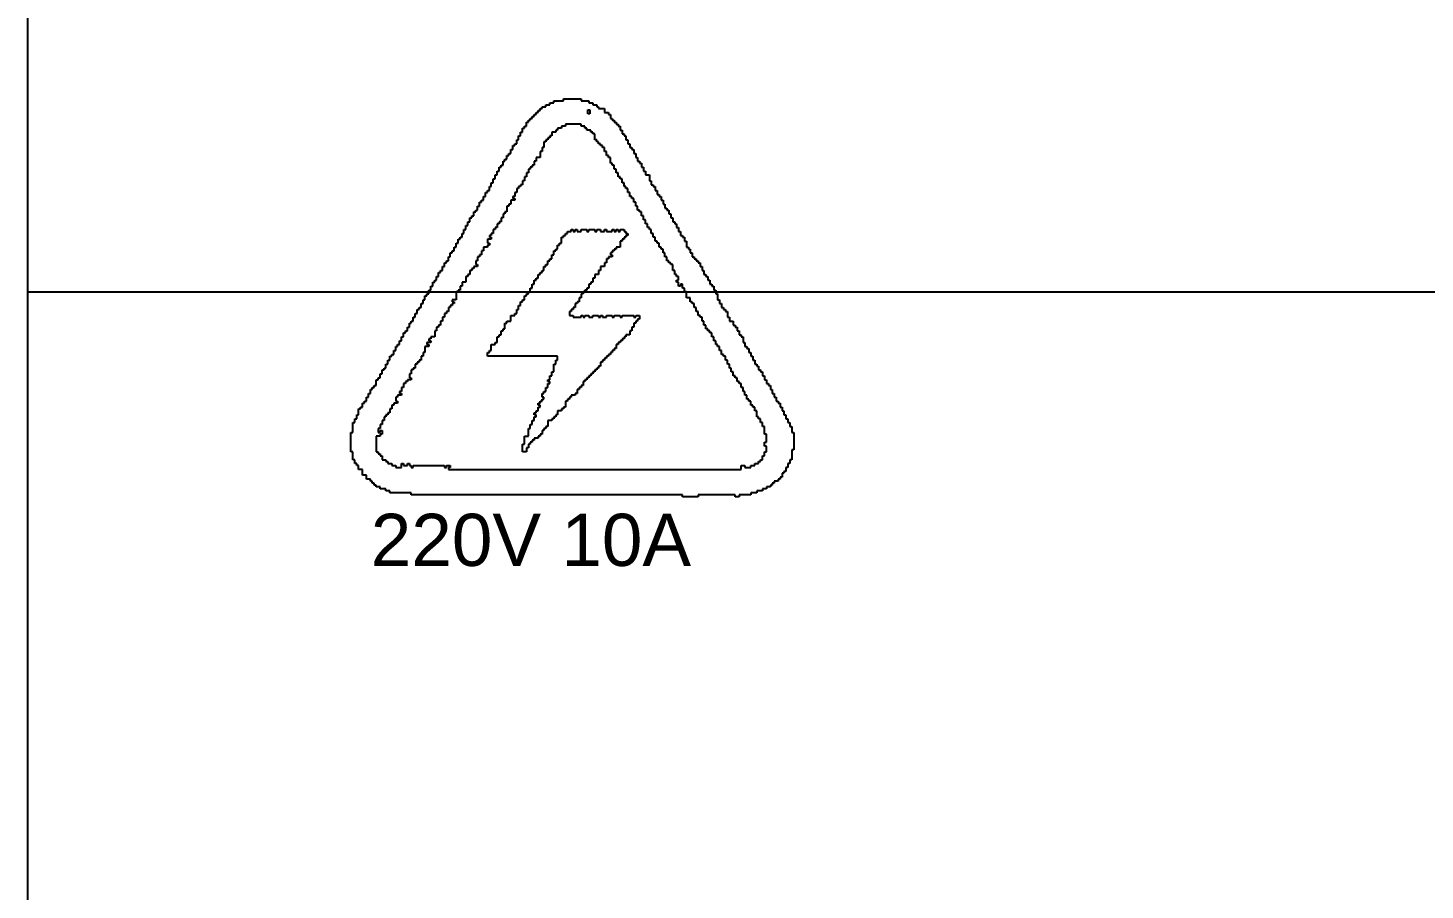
# Model space of a CAD drawing. Header units: millimetres. Extents: x -9 to 259, y -9 to 194.
# Drawn here: x -9.27 to 21.32, y 116.78 to 135.66 of the extents above; entities that cross this region are included whole.
import ezdxf

# ---------------------------------------------------------------- set-up
doc = ezdxf.new("R2010")
doc.units = ezdxf.units.MM
for name, color, linetype in [('BottomLayer', 5, 'Continuous'), ('TopLayer', 1, 'Continuous'), ('TopOverlay', 2, 'Continuous')]:
    doc.layers.add(name, color=color, linetype=linetype)
doc.styles.add('Arial', font='', dxfattribs={"height": 0.2})
doc.styles.get('Arial').set_extended_font_data('Arial')

msp = doc.modelspace()

# ---------------------------------------------------------------- linework, layer by layer
at = {"layer": 'BottomLayer'}
msp.add_line((-9.271, 62.236), (-9.271, 193.777), dxfattribs=at)
at = {"layer": 'TopLayer'}
for p, q in [((-9.271, 129.87), (-9.271, 193.751)), ((34.925, 129.87), (-9.271, 129.87))]:
    msp.add_line(p, q, dxfattribs=at)
at = {"layer": 'TopOverlay'}
for p, q in [((2.156, 133.98), (2.156, 134.023)), ((2.156, 134.023), (2.242, 134.023)), ((2.242, 134.023), (2.242, 134.065)), ((2.242, 134.065), (2.455, 134.065)), ((2.455, 134.065), (2.455, 134.108)), ((2.455, 134.108), (2.84, 134.108)), ((2.84, 134.108), (2.84, 134.065)), ((2.84, 134.065), (3.011, 134.065)), ((3.011, 134.065), (3.011, 134.023)), ((3.011, 134.023), (3.096, 134.023)), ((3.096, 134.023), (3.096, 133.98)), ((1.729, 133.638), (1.729, 133.681)), ((1.729, 133.681), (1.772, 133.681)), ((1.772, 133.681), (1.772, 133.724)), ((1.772, 133.724), (1.814, 133.724)), ((1.814, 133.724), (1.814, 133.766)), ((1.814, 133.766), (1.857, 133.766)), ((1.857, 133.766), (1.857, 133.809)), ((1.857, 133.809), (1.9, 133.809)), ((1.9, 133.809), (1.9, 133.852)), ((1.9, 133.852), (1.943, 133.852)), ((1.943, 133.852), (1.943, 133.895)), ((1.943, 133.895), (1.985, 133.895)), ((1.985, 133.895), (1.985, 133.937)), ((1.985, 133.937), (2.071, 133.937)), ((2.071, 133.937), (2.071, 133.98)), ((2.071, 133.98), (2.156, 133.98)), ((2.989, 133.783), (2.989, 133.868)), ((2.989, 133.868), (3.031, 133.868)), ((3.031, 133.783), (2.989, 133.783)), ((3.031, 133.868), (3.031, 133.826)), ((3.031, 133.826), (3.031, 133.783)), ((3.096, 133.98), (3.182, 133.98)), ((3.182, 133.98), (3.182, 133.937)), ((3.182, 133.937), (3.224, 133.937)), ((3.224, 133.937), (3.224, 133.895)), ((3.224, 133.895), (3.352, 133.895)), ((3.352, 133.895), (3.352, 133.809)), ((3.352, 133.809), (3.438, 133.809)), ((3.438, 133.809), (3.438, 133.766)), ((3.438, 133.766), (3.481, 133.766)), ((3.481, 133.766), (3.481, 133.681)), ((3.481, 133.681), (3.523, 133.681)), ((3.523, 133.681), (3.523, 133.638)), ((1.515, 133.296), (1.515, 133.382)), ((1.515, 133.382), (1.558, 133.382)), ((1.558, 133.382), (1.558, 133.467)), ((1.558, 133.467), (1.601, 133.467)), ((1.601, 133.467), (1.601, 133.51)), ((1.601, 133.51), (1.644, 133.51)), ((1.644, 133.51), (1.644, 133.595)), ((1.644, 133.595), (1.686, 133.595)), ((1.686, 133.595), (1.686, 133.638)), ((1.686, 133.638), (1.729, 133.638)), ((2.284, 133.382), (2.199, 133.382)), ((2.199, 133.382), (2.199, 133.296)), ((2.327, 133.425), (2.284, 133.425)), ((2.284, 133.425), (2.284, 133.382)), ((2.413, 133.467), (2.327, 133.467)), ((2.327, 133.467), (2.327, 133.425)), ((2.498, 133.51), (2.413, 133.51)), ((2.413, 133.51), (2.413, 133.467)), ((2.84, 133.553), (2.498, 133.553)), ((2.498, 133.553), (2.498, 133.51)), ((2.84, 133.51), (2.84, 133.553)), ((2.925, 133.51), (2.84, 133.51)), ((2.925, 133.467), (2.925, 133.51)), ((2.968, 133.467), (2.925, 133.467)), ((2.968, 133.425), (2.968, 133.467)), ((3.053, 133.425), (2.968, 133.425)), ((3.053, 133.382), (3.053, 133.425)), ((3.096, 133.382), (3.053, 133.382)), ((3.096, 133.339), (3.096, 133.382)), ((3.523, 133.638), (3.566, 133.638)), ((3.566, 133.638), (3.566, 133.595)), ((3.566, 133.595), (3.609, 133.595)), ((3.609, 133.595), (3.609, 133.553)), ((3.609, 133.553), (3.652, 133.553)), ((3.652, 133.553), (3.652, 133.51)), ((3.652, 133.51), (3.694, 133.51)), ((3.694, 133.51), (3.694, 133.425)), ((3.694, 133.425), (3.737, 133.425)), ((3.737, 133.425), (3.737, 133.339)), ((1.344, 132.997), (1.344, 133.083)), ((1.344, 133.083), (1.387, 133.083)), ((1.387, 133.083), (1.387, 133.126)), ((1.387, 133.126), (1.43, 133.126)), ((1.43, 133.126), (1.43, 133.211)), ((1.43, 133.211), (1.473, 133.211)), ((1.473, 133.211), (1.473, 133.296)), ((1.473, 133.296), (1.515, 133.296)), ((2.071, 133.168), (2.028, 133.168)), ((2.028, 133.168), (2.028, 133.04)), ((2.114, 133.211), (2.071, 133.211)), ((2.071, 133.211), (2.071, 133.168)), ((2.156, 133.254), (2.114, 133.254)), ((2.114, 133.254), (2.114, 133.211)), ((2.199, 133.296), (2.156, 133.296)), ((2.156, 133.296), (2.156, 133.254)), ((3.139, 133.339), (3.096, 133.339)), ((3.139, 133.211), (3.139, 133.339)), ((3.182, 133.211), (3.139, 133.211)), ((3.182, 133.168), (3.182, 133.211)), ((3.224, 133.168), (3.182, 133.168)), ((3.224, 133.126), (3.224, 133.168)), ((3.267, 133.126), (3.224, 133.126)), ((3.267, 133.083), (3.267, 133.126)), ((3.31, 133.083), (3.267, 133.083)), ((3.31, 133.04), (3.31, 133.083)), ((3.737, 133.339), (3.78, 133.339)), ((3.78, 133.339), (3.78, 133.296)), ((3.78, 133.296), (3.822, 133.296)), ((3.822, 133.296), (3.822, 133.211)), ((3.822, 133.211), (3.865, 133.211)), ((3.865, 133.211), (3.865, 133.126)), ((3.865, 133.126), (3.908, 133.126)), ((3.908, 133.126), (3.908, 133.04)), ((1.174, 132.741), (1.174, 132.784)), ((1.174, 132.784), (1.216, 132.784)), ((1.216, 132.784), (1.216, 132.869)), ((1.216, 132.869), (1.259, 132.869)), ((1.259, 132.869), (1.259, 132.912)), ((1.259, 132.912), (1.302, 132.912)), ((1.302, 132.912), (1.302, 132.997)), ((1.302, 132.997), (1.344, 132.997)), ((1.943, 132.826), (1.857, 132.826)), ((1.857, 132.826), (1.857, 132.741)), ((1.985, 132.955), (1.943, 132.955)), ((1.943, 132.955), (1.943, 132.826)), ((2.028, 133.04), (1.985, 133.04)), ((1.985, 133.04), (1.985, 132.955)), ((3.352, 133.04), (3.31, 133.04)), ((3.352, 132.955), (3.352, 133.04)), ((3.395, 132.955), (3.352, 132.955)), ((3.395, 132.869), (3.395, 132.955)), ((3.438, 132.869), (3.395, 132.869)), ((3.438, 132.826), (3.438, 132.869)), ((3.481, 132.826), (3.438, 132.826)), ((3.481, 132.698), (3.481, 132.826)), ((3.908, 133.04), (3.951, 133.04)), ((3.951, 133.04), (3.951, 132.997)), ((3.951, 132.997), (3.993, 132.997)), ((3.993, 132.997), (3.993, 132.912)), ((3.993, 132.912), (4.036, 132.912)), ((4.036, 132.912), (4.036, 132.826)), ((4.036, 132.826), (4.079, 132.826)), ((4.079, 132.826), (4.079, 132.741)), ((1.003, 132.442), (1.003, 132.527)), ((1.003, 132.527), (1.045, 132.527)), ((1.045, 132.527), (1.045, 132.613)), ((1.045, 132.613), (1.088, 132.613)), ((1.088, 132.613), (1.088, 132.656)), ((1.088, 132.656), (1.131, 132.656)), ((1.131, 132.656), (1.131, 132.741)), ((1.131, 132.741), (1.174, 132.741)), ((1.686, 132.485), (1.644, 132.485)), ((1.644, 132.485), (1.644, 132.399)), ((1.729, 132.57), (1.686, 132.57)), ((1.686, 132.57), (1.686, 132.485)), ((1.772, 132.613), (1.729, 132.613)), ((1.729, 132.613), (1.729, 132.57)), ((1.814, 132.656), (1.772, 132.656)), ((1.772, 132.656), (1.772, 132.613)), ((1.857, 132.741), (1.814, 132.741)), ((1.814, 132.741), (1.814, 132.656)), ((3.523, 132.698), (3.481, 132.698)), ((3.523, 132.656), (3.523, 132.698)), ((3.566, 132.656), (3.523, 132.656)), ((3.566, 132.57), (3.566, 132.656)), ((3.609, 132.57), (3.566, 132.57)), ((3.609, 132.485), (3.609, 132.57)), ((3.652, 132.485), (3.609, 132.485)), ((3.652, 132.399), (3.652, 132.485)), ((4.079, 132.741), (4.121, 132.741)), ((4.121, 132.741), (4.121, 132.698)), ((4.121, 132.698), (4.164, 132.698)), ((4.164, 132.698), (4.164, 132.613)), ((4.164, 132.613), (4.207, 132.613)), ((4.207, 132.613), (4.207, 132.527)), ((4.207, 132.527), (4.25, 132.527)), ((4.25, 132.527), (4.25, 132.442)), ((0.832, 132.1), (0.832, 132.186)), ((0.832, 132.186), (0.875, 132.186)), ((0.875, 132.186), (0.875, 132.271)), ((0.875, 132.271), (0.917, 132.271)), ((0.917, 132.271), (0.917, 132.357)), ((0.917, 132.357), (0.96, 132.357)), ((0.96, 132.357), (0.96, 132.442)), ((0.96, 132.442), (1.003, 132.442)), ((1.515, 132.186), (1.473, 132.186)), ((1.473, 132.186), (1.473, 132.143)), ((1.558, 132.228), (1.515, 132.228)), ((1.515, 132.228), (1.515, 132.186)), ((1.601, 132.314), (1.558, 132.314)), ((1.558, 132.314), (1.558, 132.228)), ((1.644, 132.399), (1.601, 132.399)), ((1.601, 132.399), (1.601, 132.314)), ((3.694, 132.399), (3.652, 132.399)), ((3.694, 132.357), (3.694, 132.399)), ((3.737, 132.357), (3.694, 132.357)), ((3.737, 132.271), (3.737, 132.357)), ((3.78, 132.271), (3.737, 132.271)), ((3.78, 132.186), (3.78, 132.271)), ((3.822, 132.186), (3.78, 132.186)), ((3.822, 132.143), (3.822, 132.186)), ((4.25, 132.442), (4.335, 132.442)), ((4.335, 132.442), (4.335, 132.314)), ((4.335, 132.314), (4.378, 132.314)), ((4.378, 132.314), (4.378, 132.228)), ((4.378, 132.228), (4.421, 132.228)), ((4.421, 132.228), (4.421, 132.186)), ((4.421, 132.186), (4.463, 132.186)), ((4.463, 132.186), (4.463, 132.1)), ((0.661, 131.844), (0.661, 131.887)), ((0.661, 131.887), (0.704, 131.887)), ((0.704, 131.887), (0.704, 131.972)), ((0.704, 131.972), (0.746, 131.972)), ((0.746, 131.972), (0.746, 132.057)), ((0.746, 132.057), (0.789, 132.057)), ((0.789, 132.057), (0.789, 132.1)), ((0.789, 132.1), (0.832, 132.1)), ((1.387, 131.887), (1.302, 131.887)), ((1.302, 131.887), (1.302, 131.801)), ((1.387, 131.972), (1.344, 131.972)), ((1.344, 131.972), (1.344, 131.929)), ((1.344, 131.929), (1.387, 131.929)), ((1.43, 132.057), (1.387, 132.057)), ((1.387, 132.057), (1.387, 131.972)), ((1.387, 131.929), (1.387, 131.887)), ((1.473, 132.143), (1.43, 132.143)), ((1.43, 132.143), (1.43, 132.057)), ((3.865, 132.143), (3.822, 132.143)), ((3.865, 132.057), (3.865, 132.143)), ((3.908, 132.057), (3.865, 132.057)), ((3.908, 131.972), (3.908, 132.057)), ((3.951, 131.972), (3.908, 131.972)), ((3.951, 131.929), (3.951, 131.972)), ((3.993, 131.929), (3.951, 131.929)), ((3.993, 131.844), (3.993, 131.929)), ((4.463, 132.1), (4.506, 132.1)), ((4.506, 132.1), (4.506, 132.015)), ((4.506, 132.015), (4.549, 132.015)), ((4.549, 132.015), (4.549, 131.972)), ((4.549, 131.972), (4.591, 131.972)), ((4.591, 131.972), (4.591, 131.887)), ((4.591, 131.887), (4.634, 131.887)), ((4.634, 131.887), (4.634, 131.801)), ((0.447, 131.502), (0.447, 131.545)), ((0.447, 131.545), (0.49, 131.545)), ((0.49, 131.545), (0.49, 131.63)), ((0.49, 131.63), (0.533, 131.63)), ((0.533, 131.63), (0.533, 131.673)), ((0.533, 131.673), (0.575, 131.673)), ((0.575, 131.673), (0.575, 131.758)), ((0.575, 131.758), (0.618, 131.758)), ((0.618, 131.758), (0.618, 131.844)), ((0.618, 131.844), (0.661, 131.844)), ((1.174, 131.588), (1.131, 131.588)), ((1.131, 131.588), (1.131, 131.502)), ((1.216, 131.63), (1.174, 131.63)), ((1.174, 131.63), (1.174, 131.588)), ((1.259, 131.758), (1.216, 131.758)), ((1.216, 131.758), (1.216, 131.63)), ((1.302, 131.801), (1.259, 131.801)), ((1.259, 131.801), (1.259, 131.758)), ((4.036, 131.844), (3.993, 131.844)), ((4.036, 131.758), (4.036, 131.844)), ((4.079, 131.758), (4.036, 131.758)), ((4.079, 131.673), (4.079, 131.758)), ((4.121, 131.673), (4.079, 131.673)), ((4.121, 131.63), (4.121, 131.673)), ((4.164, 131.63), (4.121, 131.63)), ((4.164, 131.545), (4.164, 131.63)), ((4.207, 131.545), (4.164, 131.545)), ((4.207, 131.459), (4.207, 131.545)), ((4.634, 131.801), (4.677, 131.801)), ((4.677, 131.801), (4.677, 131.716)), ((4.677, 131.716), (4.72, 131.716)), ((4.72, 131.716), (4.72, 131.673)), ((4.72, 131.673), (4.762, 131.673)), ((4.762, 131.673), (4.762, 131.588)), ((4.762, 131.588), (4.805, 131.588)), ((4.805, 131.588), (4.805, 131.502)), ((0.276, 131.16), (0.276, 131.246)), ((0.276, 131.246), (0.319, 131.246)), ((0.319, 131.246), (0.319, 131.331)), ((0.319, 131.331), (0.362, 131.331)), ((0.362, 131.331), (0.362, 131.417)), ((0.362, 131.417), (0.405, 131.417)), ((0.405, 131.417), (0.405, 131.502)), ((0.405, 131.502), (0.447, 131.502)), ((0.96, 131.246), (0.917, 131.246)), ((0.917, 131.246), (0.917, 131.16)), ((1.003, 131.288), (0.96, 131.288)), ((0.96, 131.288), (0.96, 131.246)), ((1.045, 131.374), (1.003, 131.374)), ((1.003, 131.374), (1.003, 131.288)), ((1.088, 131.417), (1.045, 131.417)), ((1.045, 131.417), (1.045, 131.374)), ((1.131, 131.502), (1.088, 131.502)), ((1.088, 131.502), (1.088, 131.417)), ((2.626, 131.203), (2.626, 131.246)), ((2.626, 131.246), (2.669, 131.246)), ((2.669, 131.246), (2.669, 131.203)), ((2.712, 131.203), (2.712, 131.246)), ((2.712, 131.246), (2.754, 131.246)), ((2.754, 131.246), (2.754, 131.203)), ((2.84, 131.203), (2.84, 131.246)), ((2.84, 131.246), (2.968, 131.246)), ((2.968, 131.246), (2.968, 131.203)), ((3.011, 131.203), (3.011, 131.246)), ((3.011, 131.246), (3.139, 131.246)), ((3.139, 131.246), (3.139, 131.203)), ((3.182, 131.203), (3.182, 131.246)), ((3.182, 131.246), (3.267, 131.246)), ((3.267, 131.246), (3.267, 131.203)), ((3.352, 131.203), (3.352, 131.246)), ((3.352, 131.246), (3.395, 131.246)), ((3.395, 131.246), (3.395, 131.203)), ((3.523, 131.203), (3.523, 131.246)), ((3.523, 131.246), (3.566, 131.246)), ((3.566, 131.246), (3.566, 131.203)), ((3.609, 131.203), (3.609, 131.246)), ((3.609, 131.246), (3.652, 131.246)), ((3.652, 131.246), (3.652, 131.203)), ((3.694, 131.203), (3.694, 131.246)), ((3.694, 131.246), (3.78, 131.246)), ((3.78, 131.246), (3.78, 131.203)), ((4.25, 131.459), (4.207, 131.459)), ((4.25, 131.374), (4.25, 131.459)), ((4.292, 131.374), (4.25, 131.374)), ((4.292, 131.288), (4.292, 131.374)), ((4.335, 131.288), (4.292, 131.288)), ((4.335, 131.246), (4.335, 131.288)), ((4.378, 131.246), (4.335, 131.246)), ((4.378, 131.16), (4.378, 131.246)), ((4.805, 131.502), (4.848, 131.502)), ((4.848, 131.502), (4.848, 131.417)), ((4.848, 131.417), (4.891, 131.417)), ((4.891, 131.417), (4.891, 131.374)), ((4.891, 131.374), (4.933, 131.374)), ((4.933, 131.374), (4.933, 131.288)), ((4.933, 131.288), (4.976, 131.288)), ((4.976, 131.288), (4.976, 131.203)), ((0.106, 130.861), (0.106, 130.947)), ((0.106, 130.947), (0.148, 130.947)), ((0.148, 130.947), (0.148, 131.032)), ((0.148, 131.032), (0.191, 131.032)), ((0.191, 131.032), (0.191, 131.075)), ((0.191, 131.075), (0.234, 131.075)), ((0.234, 131.075), (0.234, 131.16)), ((0.234, 131.16), (0.276, 131.16)), ((0.875, 131.032), (0.789, 131.032)), ((0.789, 131.032), (0.789, 130.947)), ((0.789, 130.947), (0.832, 130.947)), ((0.875, 131.118), (0.832, 131.118)), ((0.832, 131.118), (0.832, 131.075)), ((0.832, 131.075), (0.875, 131.075)), ((0.832, 130.947), (0.832, 130.904)), ((0.917, 131.16), (0.875, 131.16)), ((0.875, 131.16), (0.875, 131.118)), ((0.875, 131.075), (0.875, 131.032)), ((2.37, 130.904), (2.37, 130.947)), ((2.37, 130.947), (2.413, 130.947)), ((2.413, 130.947), (2.413, 131.075)), ((2.413, 131.075), (2.455, 131.075)), ((2.455, 131.075), (2.455, 131.118)), ((2.455, 131.118), (2.498, 131.118)), ((2.498, 131.118), (2.498, 131.16)), ((2.498, 131.16), (2.541, 131.16)), ((2.541, 131.16), (2.541, 131.203)), ((2.541, 131.203), (2.626, 131.203)), ((2.669, 131.203), (2.712, 131.203)), ((2.754, 131.203), (2.84, 131.203)), ((2.968, 131.203), (3.011, 131.203)), ((3.139, 131.203), (3.182, 131.203)), ((3.267, 131.203), (3.352, 131.203)), ((3.395, 131.203), (3.523, 131.203)), ((3.566, 131.203), (3.609, 131.203)), ((3.652, 131.203), (3.694, 131.203)), ((3.737, 130.989), (3.694, 130.989)), ((3.694, 130.989), (3.694, 130.861)), ((3.78, 131.032), (3.737, 131.032)), ((3.737, 131.032), (3.737, 130.989)), ((3.78, 131.203), (3.822, 131.203)), ((3.822, 131.075), (3.78, 131.075)), ((3.78, 131.075), (3.78, 131.032)), ((3.822, 131.203), (3.822, 131.16)), ((3.822, 131.16), (3.865, 131.16)), ((3.865, 131.118), (3.822, 131.118)), ((3.822, 131.118), (3.822, 131.075)), ((3.865, 131.16), (3.865, 131.118)), ((4.421, 131.16), (4.378, 131.16)), ((4.421, 131.075), (4.421, 131.16)), ((4.463, 131.075), (4.421, 131.075)), ((4.463, 130.989), (4.463, 131.075)), ((4.506, 130.989), (4.463, 130.989)), ((4.506, 130.947), (4.506, 130.989)), ((4.549, 130.947), (4.506, 130.947)), ((4.549, 130.861), (4.549, 130.947)), ((4.976, 131.203), (5.019, 131.203)), ((5.019, 131.203), (5.019, 131.118)), ((5.019, 131.118), (5.061, 131.118)), ((5.061, 131.118), (5.061, 131.075)), ((5.061, 131.075), (5.104, 131.075)), ((5.104, 131.075), (5.104, 130.989)), ((5.104, 130.989), (5.147, 130.989)), ((5.147, 130.989), (5.147, 130.861)), ((-0.065, 130.562), (-0.065, 130.648)), ((-0.065, 130.648), (-0.023, 130.648)), ((-0.023, 130.648), (-0.023, 130.733)), ((-0.023, 130.733), (0.02, 130.733)), ((0.02, 130.733), (0.02, 130.776)), ((0.02, 130.776), (0.063, 130.776)), ((0.063, 130.818), (0.063, 130.861)), ((0.063, 130.861), (0.106, 130.861)), ((0.063, 130.776), (0.063, 130.818)), ((0.618, 130.648), (0.575, 130.648)), ((0.575, 130.648), (0.575, 130.562)), ((0.661, 130.69), (0.618, 130.69)), ((0.618, 130.69), (0.618, 130.648)), ((0.704, 130.776), (0.661, 130.776)), ((0.661, 130.776), (0.661, 130.69)), ((0.789, 130.861), (0.704, 130.861)), ((0.704, 130.861), (0.704, 130.776)), ((0.832, 130.904), (0.789, 130.904)), ((0.789, 130.904), (0.789, 130.861)), ((2.199, 130.605), (2.199, 130.69)), ((2.199, 130.69), (2.242, 130.69)), ((2.242, 130.69), (2.242, 130.776)), ((2.242, 130.776), (2.284, 130.776)), ((2.284, 130.776), (2.284, 130.818)), ((2.284, 130.818), (2.327, 130.818)), ((2.327, 130.818), (2.327, 130.904)), ((2.327, 130.904), (2.37, 130.904)), ((3.523, 130.648), (3.438, 130.648)), ((3.438, 130.648), (3.438, 130.605)), ((3.523, 130.733), (3.481, 130.733)), ((3.481, 130.733), (3.481, 130.69)), ((3.481, 130.69), (3.523, 130.69)), ((3.566, 130.776), (3.523, 130.776)), ((3.523, 130.776), (3.523, 130.733)), ((3.523, 130.69), (3.523, 130.648)), ((3.609, 130.818), (3.566, 130.818)), ((3.566, 130.818), (3.566, 130.776)), ((3.694, 130.861), (3.609, 130.861)), ((3.609, 130.861), (3.609, 130.818)), ((4.591, 130.861), (4.549, 130.861)), ((4.591, 130.818), (4.591, 130.861)), ((4.634, 130.818), (4.591, 130.818)), ((4.634, 130.733), (4.634, 130.818)), ((4.677, 130.733), (4.634, 130.733)), ((4.677, 130.648), (4.677, 130.733)), ((4.72, 130.648), (4.677, 130.648)), ((4.72, 130.562), (4.72, 130.648)), ((5.147, 130.861), (5.19, 130.861)), ((5.19, 130.861), (5.19, 130.818)), ((5.19, 130.818), (5.232, 130.818)), ((5.232, 130.818), (5.232, 130.733)), ((5.232, 130.733), (5.275, 130.733)), ((5.275, 130.733), (5.275, 130.648)), ((5.275, 130.648), (5.318, 130.648)), ((5.318, 130.648), (5.318, 130.605)), ((-0.236, 130.306), (-0.236, 130.349)), ((-0.236, 130.349), (-0.194, 130.349)), ((-0.194, 130.349), (-0.194, 130.434)), ((-0.194, 130.434), (-0.151, 130.434)), ((-0.151, 130.434), (-0.151, 130.519)), ((-0.151, 130.519), (-0.108, 130.519)), ((-0.108, 130.519), (-0.108, 130.562)), ((-0.108, 130.562), (-0.065, 130.562)), ((0.447, 130.349), (0.405, 130.349)), ((0.405, 130.349), (0.405, 130.263)), ((0.49, 130.391), (0.447, 130.391)), ((0.447, 130.391), (0.447, 130.349)), ((0.575, 130.434), (0.49, 130.434)), ((0.49, 130.434), (0.49, 130.391)), ((0.575, 130.562), (0.533, 130.562)), ((0.533, 130.562), (0.533, 130.477)), ((0.533, 130.477), (0.575, 130.477)), ((0.575, 130.477), (0.575, 130.434)), ((1.985, 130.306), (1.985, 130.349)), ((1.985, 130.349), (2.028, 130.349)), ((2.028, 130.349), (2.028, 130.434)), ((2.028, 130.434), (2.071, 130.434)), ((2.071, 130.434), (2.071, 130.477)), ((2.071, 130.477), (2.114, 130.477)), ((2.114, 130.477), (2.114, 130.562)), ((2.114, 130.562), (2.156, 130.562)), ((2.156, 130.562), (2.156, 130.605)), ((2.156, 130.605), (2.199, 130.605)), ((3.267, 130.349), (3.224, 130.349)), ((3.224, 130.349), (3.224, 130.263)), ((3.352, 130.434), (3.267, 130.434)), ((3.267, 130.434), (3.267, 130.349)), ((3.395, 130.519), (3.352, 130.519)), ((3.352, 130.519), (3.352, 130.434)), ((3.438, 130.605), (3.395, 130.605)), ((3.395, 130.605), (3.395, 130.519)), ((4.762, 130.562), (4.72, 130.562)), ((4.762, 130.519), (4.762, 130.562)), ((4.805, 130.519), (4.762, 130.519)), ((4.805, 130.477), (4.805, 130.519)), ((4.848, 130.477), (4.805, 130.477)), ((4.848, 130.349), (4.848, 130.477)), ((4.891, 130.349), (4.848, 130.349)), ((4.891, 130.263), (4.891, 130.349)), ((5.318, 130.605), (5.36, 130.605)), ((5.36, 130.605), (5.36, 130.562)), ((5.36, 130.562), (5.403, 130.562)), ((5.403, 130.562), (5.403, 130.519)), ((5.403, 130.519), (5.446, 130.519)), ((5.446, 130.519), (5.446, 130.434)), ((5.446, 130.434), (5.489, 130.434)), ((5.489, 130.434), (5.489, 130.349)), ((5.489, 130.349), (5.531, 130.349)), ((5.531, 130.349), (5.531, 130.263)), ((-0.407, 130.007), (-0.407, 130.092)), ((-0.407, 130.092), (-0.364, 130.092)), ((-0.364, 130.092), (-0.364, 130.135)), ((-0.364, 130.135), (-0.322, 130.135)), ((-0.322, 130.135), (-0.322, 130.22)), ((-0.322, 130.22), (-0.279, 130.22)), ((-0.279, 130.22), (-0.279, 130.306)), ((-0.279, 130.306), (-0.236, 130.306)), ((0.319, 130.092), (0.234, 130.092)), ((0.234, 130.092), (0.234, 130.007)), ((0.362, 130.22), (0.319, 130.22)), ((0.319, 130.22), (0.319, 130.092)), ((0.405, 130.263), (0.362, 130.263)), ((0.362, 130.263), (0.362, 130.22)), ((1.772, 129.964), (1.772, 130.049)), ((1.772, 130.049), (1.814, 130.049)), ((1.814, 130.049), (1.814, 130.135)), ((1.814, 130.135), (1.857, 130.135)), ((1.857, 130.135), (1.857, 130.178)), ((1.857, 130.178), (1.9, 130.178)), ((1.9, 130.178), (1.9, 130.263)), ((1.9, 130.263), (1.943, 130.263)), ((1.943, 130.263), (1.943, 130.306)), ((1.943, 130.306), (1.985, 130.306)), ((3.053, 130.049), (3.011, 130.049)), ((3.011, 130.049), (3.011, 129.964)), ((3.096, 130.092), (3.053, 130.092)), ((3.053, 130.092), (3.053, 130.049)), ((3.139, 130.178), (3.096, 130.178)), ((3.096, 130.178), (3.096, 130.092)), ((3.224, 130.263), (3.139, 130.263)), ((3.139, 130.263), (3.139, 130.178)), ((4.933, 130.263), (4.891, 130.263)), ((4.933, 130.22), (4.933, 130.263)), ((4.976, 130.22), (4.933, 130.22)), ((4.933, 130.092), (4.933, 130.135)), ((4.933, 130.135), (4.976, 130.135)), ((4.976, 130.092), (4.933, 130.092)), ((4.976, 130.135), (4.976, 130.22)), ((4.976, 130.007), (4.976, 130.092)), ((5.061, 130.049), (5.019, 130.049)), ((5.019, 130.049), (5.019, 130.007)), ((5.061, 129.964), (5.061, 130.049)), ((5.531, 130.263), (5.574, 130.263)), ((5.574, 130.263), (5.574, 130.22)), ((5.574, 130.22), (5.617, 130.22)), ((5.617, 130.22), (5.617, 130.135)), ((5.617, 130.135), (5.66, 130.135)), ((5.66, 130.135), (5.66, 130.049)), ((5.66, 130.049), (5.702, 130.049)), ((5.702, 130.049), (5.702, 130.007)), ((-0.621, 129.622), (-0.621, 129.708)), ((-0.621, 129.708), (-0.578, 129.708)), ((-0.578, 129.708), (-0.578, 129.793)), ((-0.578, 129.793), (-0.535, 129.793)), ((-0.535, 129.793), (-0.535, 129.836)), ((-0.535, 129.836), (-0.493, 129.836)), ((-0.493, 129.836), (-0.493, 129.921)), ((-0.493, 129.921), (-0.45, 129.921)), ((-0.45, 129.921), (-0.45, 130.007)), ((-0.45, 130.007), (-0.407, 130.007)), ((0.106, 129.708), (0.02, 129.708)), ((0.02, 129.708), (0.02, 129.665)), ((0.148, 129.879), (0.106, 129.879)), ((0.106, 129.879), (0.106, 129.708)), ((0.191, 129.921), (0.148, 129.921)), ((0.148, 129.921), (0.148, 129.879)), ((0.234, 130.007), (0.191, 130.007)), ((0.191, 130.007), (0.191, 129.921)), ((1.558, 129.665), (1.558, 129.708)), ((1.558, 129.708), (1.601, 129.708)), ((1.601, 129.708), (1.601, 129.793)), ((1.601, 129.793), (1.644, 129.793)), ((1.644, 129.793), (1.644, 129.836)), ((1.644, 129.836), (1.686, 129.836)), ((1.686, 129.836), (1.686, 129.879)), ((1.686, 129.879), (1.729, 129.879)), ((1.729, 129.879), (1.729, 129.964)), ((1.729, 129.964), (1.772, 129.964)), ((2.84, 129.75), (2.797, 129.75)), ((2.797, 129.75), (2.797, 129.665)), ((2.883, 129.836), (2.84, 129.836)), ((2.84, 129.836), (2.84, 129.75)), ((2.925, 129.879), (2.883, 129.879)), ((2.883, 129.879), (2.883, 129.836)), ((2.968, 129.921), (2.925, 129.921)), ((2.925, 129.921), (2.925, 129.879)), ((3.011, 129.964), (2.968, 129.964)), ((2.968, 129.964), (2.968, 129.921)), ((5.019, 130.007), (4.976, 130.007)), ((5.104, 129.964), (5.061, 129.964)), ((5.104, 129.879), (5.104, 129.964)), ((5.147, 129.879), (5.104, 129.879)), ((5.147, 129.75), (5.147, 129.879)), ((5.232, 129.75), (5.147, 129.75)), ((5.232, 129.665), (5.232, 129.75)), ((5.702, 130.007), (5.745, 130.007)), ((5.745, 130.007), (5.745, 129.921)), ((5.745, 129.921), (5.788, 129.921)), ((5.788, 129.921), (5.788, 129.836)), ((5.788, 129.836), (5.83, 129.836)), ((5.83, 129.836), (5.83, 129.708)), ((5.83, 129.708), (5.873, 129.708)), ((5.873, 129.708), (5.873, 129.622)), ((-0.792, 129.323), (-0.792, 129.409)), ((-0.792, 129.409), (-0.749, 129.409)), ((-0.749, 129.409), (-0.749, 129.494)), ((-0.749, 129.494), (-0.706, 129.494)), ((-0.706, 129.494), (-0.706, 129.537)), ((-0.706, 129.537), (-0.663, 129.537)), ((-0.663, 129.537), (-0.663, 129.622)), ((-0.663, 129.622), (-0.621, 129.622)), ((-0.108, 129.409), (-0.151, 129.409)), ((-0.151, 129.409), (-0.151, 129.323)), ((-0.065, 129.451), (-0.108, 129.451)), ((-0.108, 129.451), (-0.108, 129.409)), ((-0.023, 129.537), (-0.065, 129.537)), ((-0.065, 129.537), (-0.065, 129.451)), ((0.02, 129.58), (-0.023, 129.58)), ((-0.023, 129.58), (-0.023, 129.537)), ((0.02, 129.665), (0.063, 129.665)), ((0.063, 129.622), (0.02, 129.622)), ((0.02, 129.622), (0.02, 129.58)), ((0.063, 129.665), (0.063, 129.622)), ((1.387, 129.366), (1.387, 129.409)), ((1.387, 129.409), (1.43, 129.409)), ((1.43, 129.409), (1.43, 129.494)), ((1.43, 129.494), (1.473, 129.494)), ((1.473, 129.494), (1.473, 129.58)), ((1.473, 129.58), (1.515, 129.58)), ((1.515, 129.58), (1.515, 129.665)), ((1.515, 129.665), (1.558, 129.665)), ((2.626, 129.451), (2.583, 129.451)), ((2.583, 129.451), (2.583, 129.366)), ((2.669, 129.494), (2.626, 129.494)), ((2.626, 129.494), (2.626, 129.451)), ((2.712, 129.537), (2.669, 129.537)), ((2.669, 129.537), (2.669, 129.494)), ((2.754, 129.622), (2.712, 129.622)), ((2.712, 129.622), (2.712, 129.537)), ((2.797, 129.665), (2.754, 129.665)), ((2.754, 129.665), (2.754, 129.622)), ((5.275, 129.665), (5.232, 129.665)), ((5.275, 129.622), (5.275, 129.665)), ((5.318, 129.622), (5.275, 129.622)), ((5.318, 129.537), (5.318, 129.622)), ((5.36, 129.537), (5.318, 129.537)), ((5.36, 129.451), (5.36, 129.537)), ((5.403, 129.451), (5.36, 129.451)), ((5.403, 129.366), (5.403, 129.451)), ((5.873, 129.622), (5.916, 129.622)), ((5.916, 129.622), (5.916, 129.537)), ((5.916, 129.537), (5.959, 129.537)), ((5.959, 129.537), (5.959, 129.494)), ((5.959, 129.494), (6.001, 129.494)), ((6.001, 129.494), (6.001, 129.451)), ((6.001, 129.451), (6.044, 129.451)), ((6.044, 129.451), (6.044, 129.323)), ((-0.963, 129.024), (-0.963, 129.11)), ((-0.963, 129.11), (-0.92, 129.11)), ((-0.92, 129.11), (-0.92, 129.195)), ((-0.92, 129.195), (-0.877, 129.195)), ((-0.877, 129.195), (-0.877, 129.238)), ((-0.877, 129.238), (-0.834, 129.238)), ((-0.834, 129.238), (-0.834, 129.323)), ((-0.834, 129.323), (-0.792, 129.323)), ((-0.279, 129.11), (-0.322, 129.11)), ((-0.322, 129.11), (-0.322, 129.024)), ((-0.236, 129.152), (-0.279, 129.152)), ((-0.279, 129.152), (-0.279, 129.11)), ((-0.194, 129.238), (-0.236, 129.238)), ((-0.236, 129.238), (-0.236, 129.152)), ((-0.151, 129.323), (-0.194, 129.323)), ((-0.194, 129.323), (-0.194, 129.238)), ((1.174, 129.067), (1.174, 129.195)), ((1.174, 129.195), (1.216, 129.195)), ((1.216, 129.195), (1.216, 129.238)), ((1.216, 129.238), (1.302, 129.238)), ((1.302, 129.238), (1.302, 129.366)), ((1.302, 129.366), (1.387, 129.366)), ((2.583, 129.366), (2.669, 129.366)), ((2.669, 129.366), (2.669, 129.323)), ((2.669, 129.323), (2.84, 129.323)), ((2.84, 129.323), (2.84, 129.366)), ((2.84, 129.366), (2.883, 129.366)), ((2.883, 129.366), (2.883, 129.323)), ((2.883, 129.323), (2.925, 129.323)), ((2.925, 129.323), (2.925, 129.366)), ((2.925, 129.366), (3.011, 129.366)), ((3.011, 129.366), (3.011, 129.323)), ((3.011, 129.323), (3.096, 129.323)), ((3.096, 129.323), (3.096, 129.366)), ((3.096, 129.366), (3.224, 129.366)), ((3.224, 129.366), (3.224, 129.323)), ((3.224, 129.323), (3.267, 129.323)), ((3.267, 129.323), (3.267, 129.366)), ((3.267, 129.366), (3.31, 129.366)), ((3.31, 129.366), (3.31, 129.323)), ((3.31, 129.323), (3.395, 129.323)), ((3.395, 129.323), (3.395, 129.366)), ((3.395, 129.366), (3.523, 129.366)), ((3.523, 129.366), (3.523, 129.323)), ((3.523, 129.323), (3.566, 129.323)), ((3.566, 129.323), (3.566, 129.366)), ((3.566, 129.366), (3.694, 129.366)), ((3.694, 129.366), (3.694, 129.323)), ((3.694, 129.323), (3.737, 129.323)), ((3.737, 129.323), (3.737, 129.366)), ((3.737, 129.366), (3.993, 129.366)), ((3.993, 129.11), (3.951, 129.11)), ((3.951, 129.11), (3.951, 129.024)), ((3.993, 129.366), (3.993, 129.323)), ((3.993, 129.323), (4.036, 129.323)), ((4.036, 129.195), (3.993, 129.195)), ((3.993, 129.195), (3.993, 129.11)), ((4.036, 129.323), (4.036, 129.366)), ((4.036, 129.366), (4.121, 129.366)), ((4.079, 129.238), (4.036, 129.238)), ((4.036, 129.238), (4.036, 129.195)), ((4.121, 129.28), (4.079, 129.28)), ((4.079, 129.28), (4.079, 129.238)), ((4.121, 129.366), (4.121, 129.28)), ((5.446, 129.366), (5.403, 129.366)), ((5.446, 129.323), (5.446, 129.366)), ((5.489, 129.323), (5.446, 129.323)), ((5.489, 129.238), (5.489, 129.323)), ((5.531, 129.238), (5.489, 129.238)), ((5.531, 129.152), (5.531, 129.238)), ((5.574, 129.152), (5.531, 129.152)), ((5.574, 129.067), (5.574, 129.152)), ((6.044, 129.323), (6.087, 129.323)), ((6.087, 129.323), (6.087, 129.238)), ((6.087, 129.238), (6.172, 129.238)), ((6.172, 129.238), (6.172, 129.152)), ((6.172, 129.152), (6.215, 129.152)), ((6.215, 129.152), (6.215, 129.11)), ((6.215, 129.11), (6.258, 129.11)), ((6.258, 129.11), (6.258, 129.024)), ((-1.133, 128.725), (-1.133, 128.811)), ((-1.133, 128.811), (-1.091, 128.811)), ((-1.091, 128.811), (-1.091, 128.896)), ((-1.091, 128.896), (-1.048, 128.896)), ((-1.048, 128.896), (-1.048, 128.981)), ((-1.048, 128.981), (-1.005, 128.981)), ((-1.005, 128.981), (-1.005, 129.024)), ((-1.005, 129.024), (-0.963, 129.024)), ((-0.45, 128.853), (-0.493, 128.853)), ((-0.493, 128.853), (-0.493, 128.811)), ((-0.493, 128.811), (-0.45, 128.811)), ((-0.364, 128.896), (-0.45, 128.896)), ((-0.45, 128.896), (-0.45, 128.853)), ((-0.45, 128.811), (-0.45, 128.768)), ((-0.322, 129.024), (-0.364, 129.024)), ((-0.364, 129.024), (-0.364, 128.896)), ((1.003, 128.768), (1.003, 128.896)), ((1.003, 128.896), (1.045, 128.896)), ((1.045, 128.896), (1.045, 128.939)), ((1.045, 128.939), (1.088, 128.939)), ((1.088, 128.939), (1.088, 129.024)), ((1.088, 129.024), (1.131, 129.024)), ((1.131, 129.024), (1.131, 129.067)), ((1.131, 129.067), (1.174, 129.067)), ((3.737, 128.811), (3.694, 128.811)), ((3.694, 128.811), (3.694, 128.768)), ((3.78, 128.853), (3.737, 128.853)), ((3.737, 128.853), (3.737, 128.811)), ((3.822, 128.896), (3.78, 128.896)), ((3.78, 128.896), (3.78, 128.853)), ((3.908, 128.939), (3.822, 128.939)), ((3.822, 128.939), (3.822, 128.896)), ((3.951, 129.024), (3.908, 129.024)), ((3.908, 129.024), (3.908, 128.939)), ((5.617, 129.067), (5.574, 129.067)), ((5.617, 129.024), (5.617, 129.067)), ((5.66, 129.024), (5.617, 129.024)), ((5.66, 128.981), (5.66, 129.024)), ((5.702, 128.981), (5.66, 128.981)), ((5.702, 128.896), (5.702, 128.981)), ((5.745, 128.896), (5.702, 128.896)), ((5.745, 128.811), (5.745, 128.896)), ((5.788, 128.811), (5.745, 128.811)), ((5.788, 128.725), (5.788, 128.811)), ((6.258, 129.024), (6.3, 129.024)), ((6.3, 129.024), (6.3, 128.939)), ((6.3, 128.939), (6.343, 128.939)), ((6.343, 128.939), (6.343, 128.896)), ((6.343, 128.896), (6.386, 128.896)), ((6.386, 128.896), (6.386, 128.768)), ((-1.304, 128.469), (-1.304, 128.511)), ((-1.304, 128.511), (-1.262, 128.511)), ((-1.262, 128.511), (-1.262, 128.597)), ((-1.262, 128.597), (-1.219, 128.597)), ((-1.219, 128.597), (-1.219, 128.682)), ((-1.219, 128.682), (-1.176, 128.682)), ((-1.176, 128.682), (-1.176, 128.725)), ((-1.176, 128.725), (-1.133, 128.725)), ((-0.578, 128.554), (-0.621, 128.554)), ((-0.621, 128.554), (-0.621, 128.469)), ((-0.493, 128.682), (-0.578, 128.682)), ((-0.578, 128.682), (-0.578, 128.554)), ((-0.45, 128.768), (-0.535, 128.768)), ((-0.535, 128.768), (-0.535, 128.725)), ((-0.535, 128.725), (-0.493, 128.725)), ((-0.493, 128.725), (-0.493, 128.682)), ((0.789, 128.469), (0.789, 128.554)), ((0.789, 128.554), (0.832, 128.554)), ((0.832, 128.554), (0.832, 128.597)), ((0.832, 128.597), (0.875, 128.597)), ((0.875, 128.597), (0.875, 128.725)), ((0.875, 128.725), (0.96, 128.725)), ((0.96, 128.725), (0.96, 128.768)), ((0.96, 128.768), (1.003, 128.768)), ((3.481, 128.511), (3.438, 128.511)), ((3.438, 128.511), (3.438, 128.469)), ((3.523, 128.554), (3.481, 128.554)), ((3.481, 128.554), (3.481, 128.511)), ((3.566, 128.597), (3.523, 128.597)), ((3.523, 128.597), (3.523, 128.554)), ((3.609, 128.64), (3.566, 128.64)), ((3.566, 128.64), (3.566, 128.597)), ((3.652, 128.725), (3.609, 128.725)), ((3.609, 128.725), (3.609, 128.64)), ((3.694, 128.768), (3.652, 128.768)), ((3.652, 128.768), (3.652, 128.725)), ((5.83, 128.725), (5.788, 128.725)), ((5.83, 128.682), (5.83, 128.725)), ((5.873, 128.682), (5.83, 128.682)), ((5.873, 128.597), (5.873, 128.682)), ((5.916, 128.597), (5.873, 128.597)), ((5.916, 128.511), (5.916, 128.597)), ((5.959, 128.511), (5.916, 128.511)), ((5.959, 128.469), (5.959, 128.511)), ((6.386, 128.768), (6.429, 128.768)), ((6.429, 128.768), (6.429, 128.682)), ((6.429, 128.682), (6.471, 128.682)), ((6.471, 128.682), (6.471, 128.64)), ((6.471, 128.64), (6.514, 128.64)), ((6.514, 128.64), (6.514, 128.554)), ((6.514, 128.554), (6.557, 128.554)), ((6.557, 128.554), (6.557, 128.469)), ((-1.475, 128.17), (-1.475, 128.212)), ((-1.475, 128.212), (-1.432, 128.212)), ((-1.432, 128.212), (-1.432, 128.298)), ((-1.432, 128.298), (-1.39, 128.298)), ((-1.39, 128.298), (-1.39, 128.383)), ((-1.39, 128.383), (-1.347, 128.383)), ((-1.347, 128.383), (-1.347, 128.469)), ((-1.347, 128.469), (-1.304, 128.469)), ((-0.792, 128.212), (-0.834, 128.212)), ((-0.834, 128.212), (-0.834, 128.17)), ((-0.749, 128.298), (-0.792, 128.298)), ((-0.792, 128.298), (-0.792, 128.212)), ((-0.706, 128.341), (-0.749, 128.341)), ((-0.749, 128.341), (-0.749, 128.298)), ((-0.663, 128.383), (-0.706, 128.383)), ((-0.706, 128.383), (-0.706, 128.341)), ((-0.621, 128.469), (-0.663, 128.469)), ((-0.663, 128.469), (-0.663, 128.383)), ((2.327, 128.469), (0.789, 128.469)), ((2.242, 128.127), (2.242, 128.298)), ((2.242, 128.298), (2.284, 128.298)), ((2.284, 128.298), (2.284, 128.383)), ((2.284, 128.383), (2.327, 128.383)), ((2.327, 128.383), (2.327, 128.469)), ((3.224, 128.212), (3.182, 128.212)), ((3.182, 128.212), (3.182, 128.17)), ((3.267, 128.255), (3.224, 128.255)), ((3.224, 128.255), (3.224, 128.212)), ((3.31, 128.341), (3.267, 128.341)), ((3.267, 128.341), (3.267, 128.255)), ((3.352, 128.383), (3.31, 128.383)), ((3.31, 128.383), (3.31, 128.341)), ((3.395, 128.426), (3.352, 128.426)), ((3.352, 128.426), (3.352, 128.383)), ((3.438, 128.469), (3.395, 128.469)), ((3.395, 128.469), (3.395, 128.426)), ((6.001, 128.469), (5.959, 128.469)), ((6.001, 128.383), (6.001, 128.469)), ((6.044, 128.383), (6.001, 128.383)), ((6.044, 128.298), (6.044, 128.383)), ((6.087, 128.298), (6.044, 128.298)), ((6.087, 128.212), (6.087, 128.298)), ((6.129, 128.212), (6.087, 128.212)), ((6.129, 128.127), (6.129, 128.212)), ((6.557, 128.469), (6.599, 128.469)), ((6.599, 128.469), (6.599, 128.383)), ((6.599, 128.383), (6.642, 128.383)), ((6.642, 128.383), (6.642, 128.298)), ((6.642, 128.298), (6.685, 128.298)), ((6.685, 128.298), (6.685, 128.255)), ((6.685, 128.255), (6.728, 128.255)), ((6.728, 128.255), (6.728, 128.17)), ((-1.646, 127.828), (-1.646, 127.956)), ((-1.646, 127.956), (-1.603, 127.956)), ((-1.603, 127.956), (-1.603, 127.999)), ((-1.603, 127.999), (-1.561, 127.999)), ((-1.561, 127.999), (-1.561, 128.084)), ((-1.561, 128.084), (-1.518, 128.084)), ((-1.518, 128.084), (-1.518, 128.17)), ((-1.518, 128.17), (-1.475, 128.17)), ((-1.005, 127.871), (-1.048, 127.871)), ((-1.048, 127.871), (-1.048, 127.785)), ((-0.963, 127.913), (-1.005, 127.913)), ((-1.005, 127.913), (-1.005, 127.871)), ((-0.877, 127.956), (-0.963, 127.956)), ((-0.963, 127.956), (-0.963, 127.913)), ((-0.877, 128.084), (-0.92, 128.084)), ((-0.92, 128.084), (-0.92, 127.999)), ((-0.92, 127.999), (-0.877, 127.999)), ((-0.834, 128.17), (-0.877, 128.17)), ((-0.877, 128.17), (-0.877, 128.084)), ((-0.877, 127.999), (-0.877, 127.956)), ((2.114, 127.913), (2.114, 127.956)), ((2.114, 127.956), (2.156, 127.956)), ((2.156, 127.913), (2.114, 127.913)), ((2.114, 127.785), (2.114, 127.871)), ((2.114, 127.871), (2.156, 127.871)), ((2.156, 127.956), (2.156, 128.041)), ((2.156, 128.041), (2.199, 128.041)), ((2.156, 127.871), (2.156, 127.913)), ((2.199, 128.041), (2.199, 128.127)), ((2.199, 128.127), (2.242, 128.127)), ((2.925, 127.913), (2.883, 127.913)), ((2.883, 127.913), (2.883, 127.828)), ((2.968, 127.956), (2.925, 127.956)), ((2.925, 127.956), (2.925, 127.913)), ((3.011, 127.999), (2.968, 127.999)), ((2.968, 127.999), (2.968, 127.956)), ((3.053, 128.041), (3.011, 128.041)), ((3.011, 128.041), (3.011, 127.999)), ((3.096, 128.084), (3.053, 128.084)), ((3.053, 128.084), (3.053, 128.041)), ((3.139, 128.127), (3.096, 128.127)), ((3.096, 128.127), (3.096, 128.084)), ((3.182, 128.17), (3.139, 128.17)), ((3.139, 128.17), (3.139, 128.127)), ((6.172, 128.127), (6.129, 128.127)), ((6.172, 128.041), (6.172, 128.127)), ((6.215, 128.041), (6.172, 128.041)), ((6.215, 127.999), (6.215, 128.041)), ((6.258, 127.999), (6.215, 127.999)), ((6.258, 127.913), (6.258, 127.999)), ((6.3, 127.913), (6.258, 127.913)), ((6.3, 127.871), (6.3, 127.913)), ((6.343, 127.871), (6.3, 127.871)), ((6.343, 127.785), (6.343, 127.871)), ((6.728, 128.17), (6.77, 128.17)), ((6.77, 128.17), (6.77, 128.127)), ((6.77, 128.127), (6.813, 128.127)), ((6.813, 128.127), (6.813, 128.041)), ((6.813, 128.041), (6.856, 128.041)), ((6.856, 128.041), (6.856, 127.956)), ((6.856, 127.956), (6.898, 127.956)), ((6.898, 127.956), (6.898, 127.871)), ((6.898, 127.871), (6.941, 127.871)), ((6.941, 127.871), (6.941, 127.828)), ((-1.86, 127.486), (-1.86, 127.572)), ((-1.86, 127.572), (-1.817, 127.572)), ((-1.817, 127.572), (-1.817, 127.657)), ((-1.817, 127.657), (-1.774, 127.657)), ((-1.774, 127.657), (-1.774, 127.742)), ((-1.774, 127.742), (-1.732, 127.742)), ((-1.732, 127.742), (-1.732, 127.785)), ((-1.732, 127.785), (-1.689, 127.785)), ((-1.689, 127.785), (-1.689, 127.828)), ((-1.689, 127.828), (-1.646, 127.828)), ((-1.176, 127.572), (-1.219, 127.572)), ((-1.219, 127.572), (-1.219, 127.486)), ((-1.091, 127.614), (-1.176, 127.614)), ((-1.176, 127.614), (-1.176, 127.572)), ((-1.091, 127.7), (-1.133, 127.7)), ((-1.133, 127.7), (-1.133, 127.657)), ((-1.133, 127.657), (-1.091, 127.657)), ((-1.048, 127.785), (-1.091, 127.785)), ((-1.091, 127.785), (-1.091, 127.7)), ((-1.091, 127.657), (-1.091, 127.614)), ((1.985, 127.572), (1.985, 127.657)), ((1.985, 127.657), (2.028, 127.657)), ((2.028, 127.572), (1.985, 127.572)), ((2.028, 127.657), (2.028, 127.7)), ((2.028, 127.7), (2.071, 127.7)), ((2.028, 127.529), (2.028, 127.572)), ((2.071, 127.7), (2.071, 127.785)), ((2.071, 127.785), (2.114, 127.785)), ((2.626, 127.572), (2.583, 127.572)), ((2.583, 127.572), (2.583, 127.529)), ((2.712, 127.614), (2.626, 127.614)), ((2.626, 127.614), (2.626, 127.572)), ((2.754, 127.657), (2.712, 127.657)), ((2.712, 127.657), (2.712, 127.614)), ((2.797, 127.742), (2.754, 127.742)), ((2.754, 127.742), (2.754, 127.657)), ((2.84, 127.785), (2.797, 127.785)), ((2.797, 127.785), (2.797, 127.742)), ((2.883, 127.828), (2.84, 127.828)), ((2.84, 127.828), (2.84, 127.785)), ((6.386, 127.785), (6.343, 127.785)), ((6.386, 127.7), (6.386, 127.785)), ((6.429, 127.7), (6.386, 127.7)), ((6.429, 127.614), (6.429, 127.7)), ((6.471, 127.614), (6.429, 127.614)), ((6.471, 127.529), (6.471, 127.614)), ((6.941, 127.828), (6.984, 127.828)), ((6.984, 127.828), (6.984, 127.742)), ((6.984, 127.742), (7.027, 127.742)), ((7.027, 127.742), (7.027, 127.657)), ((7.027, 127.657), (7.069, 127.657)), ((7.069, 127.657), (7.069, 127.572)), ((7.069, 127.572), (7.112, 127.572)), ((7.112, 127.572), (7.112, 127.486)), ((-2.031, 127.187), (-2.031, 127.315)), ((-2.031, 127.315), (-1.988, 127.315)), ((-1.988, 127.315), (-1.988, 127.358)), ((-1.988, 127.358), (-1.945, 127.358)), ((-1.945, 127.358), (-1.945, 127.443)), ((-1.945, 127.443), (-1.902, 127.443)), ((-1.902, 127.443), (-1.902, 127.486)), ((-1.902, 127.486), (-1.86, 127.486)), ((-1.304, 127.315), (-1.347, 127.315)), ((-1.347, 127.315), (-1.347, 127.23)), ((-1.262, 127.401), (-1.304, 127.401)), ((-1.304, 127.401), (-1.304, 127.315)), ((-1.176, 127.443), (-1.262, 127.443)), ((-1.262, 127.443), (-1.262, 127.401)), ((-1.219, 127.486), (-1.176, 127.486)), ((-1.176, 127.486), (-1.176, 127.443)), ((1.857, 127.23), (1.857, 127.272)), ((1.857, 127.272), (1.9, 127.272)), ((1.9, 127.401), (1.9, 127.443)), ((1.9, 127.443), (1.943, 127.443)), ((1.943, 127.401), (1.9, 127.401)), ((1.9, 127.272), (1.9, 127.358)), ((1.9, 127.358), (1.943, 127.358)), ((1.943, 127.443), (1.943, 127.486)), ((1.943, 127.486), (1.985, 127.486)), ((1.943, 127.358), (1.943, 127.401)), ((1.985, 127.486), (1.985, 127.529)), ((1.985, 127.529), (2.028, 127.529)), ((2.413, 127.272), (2.327, 127.272)), ((2.327, 127.272), (2.327, 127.187)), ((2.455, 127.315), (2.413, 127.315)), ((2.413, 127.315), (2.413, 127.272)), ((2.498, 127.358), (2.455, 127.358)), ((2.455, 127.358), (2.455, 127.315)), ((2.541, 127.486), (2.498, 127.486)), ((2.498, 127.486), (2.498, 127.358)), ((2.583, 127.529), (2.541, 127.529)), ((2.541, 127.529), (2.541, 127.486)), ((6.514, 127.529), (6.471, 127.529)), ((6.514, 127.486), (6.514, 127.529)), ((6.557, 127.486), (6.514, 127.486)), ((6.557, 127.401), (6.557, 127.486)), ((6.599, 127.401), (6.557, 127.401)), ((6.599, 127.358), (6.599, 127.401)), ((6.642, 127.358), (6.599, 127.358)), ((6.642, 127.272), (6.642, 127.358)), ((6.685, 127.272), (6.642, 127.272)), ((6.685, 127.144), (6.685, 127.272)), ((7.112, 127.486), (7.155, 127.486)), ((7.155, 127.486), (7.155, 127.443)), ((7.155, 127.443), (7.198, 127.443)), ((7.198, 127.443), (7.198, 127.358)), ((7.198, 127.358), (7.24, 127.358)), ((7.24, 127.358), (7.24, 127.272)), ((7.24, 127.272), (7.283, 127.272)), ((7.283, 127.272), (7.283, 127.187)), ((-2.159, 126.803), (-2.159, 127.016)), ((-2.159, 127.016), (-2.116, 127.016)), ((-2.116, 127.016), (-2.116, 127.102)), ((-2.116, 127.102), (-2.073, 127.102)), ((-2.073, 127.102), (-2.073, 127.187)), ((-2.073, 127.187), (-2.031, 127.187)), ((-1.518, 126.973), (-1.561, 126.973)), ((-1.561, 126.973), (-1.561, 126.888)), ((-1.475, 127.059), (-1.518, 127.059)), ((-1.518, 127.059), (-1.518, 126.973)), ((-1.432, 127.144), (-1.475, 127.144)), ((-1.475, 127.144), (-1.475, 127.059)), ((-1.39, 127.187), (-1.432, 127.187)), ((-1.432, 127.187), (-1.432, 127.144)), ((-1.347, 127.23), (-1.39, 127.23)), ((-1.39, 127.23), (-1.39, 127.187)), ((1.729, 126.888), (1.729, 126.973)), ((1.729, 126.973), (1.772, 126.973)), ((1.772, 126.973), (1.772, 127.059)), ((1.772, 127.059), (1.814, 127.059)), ((1.814, 127.187), (1.814, 127.23)), ((1.814, 127.23), (1.857, 127.23)), ((1.857, 127.187), (1.814, 127.187)), ((1.814, 127.059), (1.814, 127.144)), ((1.814, 127.144), (1.857, 127.144)), ((1.857, 127.144), (1.857, 127.187)), ((2.199, 127.059), (2.114, 127.059)), ((2.114, 127.059), (2.114, 126.931)), ((2.242, 127.102), (2.199, 127.102)), ((2.199, 127.102), (2.199, 127.059)), ((2.284, 127.144), (2.242, 127.144)), ((2.242, 127.144), (2.242, 127.102)), ((2.327, 127.187), (2.284, 127.187)), ((2.284, 127.187), (2.284, 127.144)), ((6.728, 127.144), (6.685, 127.144)), ((6.728, 127.102), (6.728, 127.144)), ((6.77, 127.102), (6.728, 127.102)), ((6.77, 127.016), (6.77, 127.102)), ((6.813, 127.016), (6.77, 127.016)), ((6.813, 126.931), (6.813, 127.016)), ((7.283, 127.187), (7.326, 127.187)), ((7.326, 127.187), (7.326, 127.102)), ((7.326, 127.102), (7.368, 127.102)), ((7.368, 127.102), (7.368, 127.016)), ((7.368, 127.016), (7.411, 127.016)), ((7.411, 127.016), (7.411, 126.931)), ((-2.202, 126.375), (-2.202, 126.803)), ((-2.202, 126.803), (-2.159, 126.803)), ((-1.561, 126.717), (-1.646, 126.717)), ((-1.646, 126.717), (-1.646, 126.375)), ((-1.561, 126.888), (-1.603, 126.888)), ((-1.603, 126.888), (-1.603, 126.803)), ((-1.603, 126.803), (-1.561, 126.803)), ((-1.561, 126.803), (-1.561, 126.845)), ((-1.561, 126.845), (-1.518, 126.845)), ((-1.518, 126.76), (-1.561, 126.76)), ((-1.561, 126.76), (-1.561, 126.717)), ((-1.518, 126.845), (-1.518, 126.76)), ((1.601, 126.546), (1.601, 126.717)), ((1.601, 126.717), (1.686, 126.717)), ((1.686, 126.717), (1.686, 126.888)), ((1.686, 126.888), (1.729, 126.888)), ((1.9, 126.674), (1.814, 126.674)), ((1.814, 126.674), (1.814, 126.632)), ((1.943, 126.717), (1.9, 126.717)), ((1.9, 126.717), (1.9, 126.674)), ((1.985, 126.76), (1.943, 126.76)), ((1.943, 126.76), (1.943, 126.717)), ((2.028, 126.845), (1.985, 126.845)), ((1.985, 126.845), (1.985, 126.76)), ((2.071, 126.888), (2.028, 126.888)), ((2.028, 126.888), (2.028, 126.845)), ((2.114, 126.931), (2.071, 126.931)), ((2.071, 126.931), (2.071, 126.888)), ((6.856, 126.931), (6.813, 126.931)), ((6.856, 126.76), (6.856, 126.931)), ((6.898, 126.76), (6.856, 126.76)), ((6.898, 126.589), (6.898, 126.76)), ((7.411, 126.931), (7.454, 126.931)), ((7.454, 126.931), (7.454, 126.803)), ((7.454, 126.803), (7.497, 126.803)), ((7.497, 126.803), (7.497, 126.418)), ((-2.159, 126.375), (-2.202, 126.375)), ((-2.159, 126.204), (-2.159, 126.375)), ((-1.646, 126.375), (-1.603, 126.375)), ((-1.603, 126.375), (-1.603, 126.333)), ((1.558, 126.461), (1.558, 126.546)), ((1.558, 126.546), (1.601, 126.546)), ((1.558, 126.418), (1.558, 126.461)), ((1.558, 126.375), (1.558, 126.418)), ((1.644, 126.375), (1.558, 126.375)), ((1.686, 126.461), (1.644, 126.461)), ((1.644, 126.461), (1.644, 126.375)), ((1.729, 126.546), (1.686, 126.546)), ((1.686, 126.546), (1.686, 126.461)), ((1.772, 126.589), (1.729, 126.589)), ((1.729, 126.589), (1.729, 126.546)), ((1.814, 126.632), (1.772, 126.632)), ((1.772, 126.632), (1.772, 126.589)), ((6.856, 126.503), (6.856, 126.589)), ((6.856, 126.589), (6.898, 126.589)), ((6.898, 126.503), (6.856, 126.503)), ((6.856, 126.29), (6.856, 126.375)), ((6.856, 126.375), (6.898, 126.375)), ((6.898, 126.375), (6.898, 126.503)), ((7.497, 126.418), (7.454, 126.418)), ((7.454, 126.418), (7.454, 126.204)), ((-2.116, 126.204), (-2.159, 126.204)), ((-2.116, 126.119), (-2.116, 126.204)), ((-2.073, 126.119), (-2.116, 126.119)), ((-2.073, 126.076), (-2.073, 126.119)), ((-2.031, 126.076), (-2.073, 126.076)), ((-2.031, 125.991), (-2.031, 126.076)), ((-1.603, 126.333), (-1.561, 126.333)), ((-1.561, 126.333), (-1.561, 126.29)), ((-1.561, 126.29), (-1.518, 126.29)), ((-1.518, 126.29), (-1.518, 126.204)), ((-1.518, 126.204), (-1.432, 126.204)), ((-1.432, 126.204), (-1.432, 126.162)), ((-1.432, 126.162), (-1.39, 126.162)), ((-1.39, 126.162), (-1.39, 126.119)), ((-1.39, 126.119), (-1.304, 126.119)), ((-1.304, 126.119), (-1.304, 126.076)), ((-1.304, 126.076), (-1.219, 126.076)), ((-1.219, 126.076), (-1.219, 126.034)), ((-1.219, 126.034), (-1.091, 126.034)), ((-1.091, 126.034), (-1.091, 126.119)), ((-1.091, 126.119), (-1.048, 126.119)), ((-1.048, 126.119), (-1.048, 126.076)), ((-1.048, 126.076), (-0.963, 126.076)), ((-0.963, 126.076), (-0.963, 126.119)), ((-0.963, 126.119), (-0.92, 126.119)), ((-0.92, 126.119), (-0.92, 126.076)), ((-0.92, 126.076), (-0.877, 126.076)), ((-0.877, 126.076), (-0.877, 126.034)), ((-0.877, 126.034), (-0.834, 126.034)), ((-0.834, 126.034), (-0.834, 126.076)), ((-0.834, 126.076), (-0.151, 126.076)), ((-0.151, 126.076), (-0.151, 126.034)), ((-0.151, 126.034), (-0.108, 126.034)), ((-0.108, 126.034), (-0.108, 126.076)), ((-0.108, 126.076), (-0.023, 126.076)), ((-0.023, 126.034), (-0.065, 126.034)), ((-0.065, 126.034), (-0.065, 125.991)), ((-0.023, 126.076), (-0.023, 126.034)), ((6.343, 125.991), (6.343, 126.076)), ((6.343, 126.076), (6.429, 126.076)), ((6.429, 126.076), (6.429, 126.034)), ((6.429, 126.034), (6.557, 126.034)), ((6.557, 126.034), (6.557, 126.076)), ((6.557, 126.076), (6.642, 126.076)), ((6.642, 126.076), (6.642, 126.119)), ((6.642, 126.119), (6.728, 126.119)), ((6.728, 126.119), (6.728, 126.162)), ((6.728, 126.162), (6.77, 126.162)), ((6.77, 126.162), (6.77, 126.204)), ((6.77, 126.204), (6.813, 126.204)), ((6.813, 126.204), (6.813, 126.29)), ((6.813, 126.29), (6.856, 126.29)), ((7.368, 126.034), (7.326, 126.034)), ((7.326, 126.034), (7.326, 125.948)), ((7.411, 126.119), (7.368, 126.119)), ((7.368, 126.119), (7.368, 126.034)), ((7.454, 126.204), (7.411, 126.204)), ((7.411, 126.204), (7.411, 126.119)), ((-1.945, 125.991), (-2.031, 125.991)), ((-1.945, 125.863), (-1.945, 125.991)), ((-1.86, 125.863), (-1.945, 125.863)), ((-1.86, 125.777), (-1.86, 125.863)), ((-1.774, 125.777), (-1.86, 125.777)), ((-1.774, 125.734), (-1.774, 125.777)), ((-1.732, 125.734), (-1.774, 125.734)), ((-1.732, 125.692), (-1.732, 125.734)), ((-0.065, 125.991), (6.343, 125.991)), ((7.155, 125.734), (7.069, 125.734)), ((7.069, 125.734), (7.069, 125.692)), ((7.198, 125.777), (7.155, 125.777)), ((7.155, 125.777), (7.155, 125.734)), ((7.24, 125.82), (7.198, 125.82)), ((7.198, 125.82), (7.198, 125.777)), ((7.283, 125.905), (7.24, 125.905)), ((7.24, 125.905), (7.24, 125.82)), ((7.326, 125.948), (7.283, 125.948)), ((7.283, 125.948), (7.283, 125.905)), ((-1.689, 125.692), (-1.732, 125.692)), ((-1.689, 125.649), (-1.689, 125.692)), ((-1.646, 125.649), (-1.689, 125.649)), ((-1.646, 125.606), (-1.646, 125.649)), ((-1.561, 125.606), (-1.646, 125.606)), ((-1.561, 125.564), (-1.561, 125.606)), ((-1.432, 125.564), (-1.561, 125.564)), ((-1.432, 125.521), (-1.432, 125.564)), ((-1.347, 125.521), (-1.432, 125.521)), ((-1.347, 125.478), (-1.347, 125.521)), ((-0.877, 125.478), (-1.347, 125.478)), ((-0.877, 125.435), (-0.877, 125.478)), ((5.061, 125.435), (-0.877, 125.435)), ((5.061, 125.393), (5.061, 125.435)), ((6.215, 125.435), (5.403, 125.435)), ((5.403, 125.435), (5.403, 125.393)), ((6.215, 125.393), (6.215, 125.435)), ((6.557, 125.435), (6.3, 125.435)), ((6.3, 125.435), (6.3, 125.393)), ((6.685, 125.478), (6.557, 125.478)), ((6.557, 125.478), (6.557, 125.435)), ((6.813, 125.521), (6.685, 125.521)), ((6.685, 125.521), (6.685, 125.478)), ((6.898, 125.564), (6.813, 125.564)), ((6.813, 125.564), (6.813, 125.521)), ((6.984, 125.606), (6.898, 125.606)), ((6.898, 125.606), (6.898, 125.564)), ((7.027, 125.649), (6.984, 125.649)), ((6.984, 125.649), (6.984, 125.606)), ((7.069, 125.692), (7.027, 125.692)), ((7.027, 125.692), (7.027, 125.649)), ((5.403, 125.393), (5.061, 125.393)), ((6.3, 125.393), (6.215, 125.393))]:
    msp.add_line(p, q, dxfattribs=at)

# ---------------------------------------------------------------- texts
at = {"layer": 'TopOverlay', "style": 'Arial'}
msp.add_text('220V 10A', height=1.143, rotation=360, dxfattribs=at).set_placement((-1.765, 123.876))

doc.saveas('drawing.dxf')
